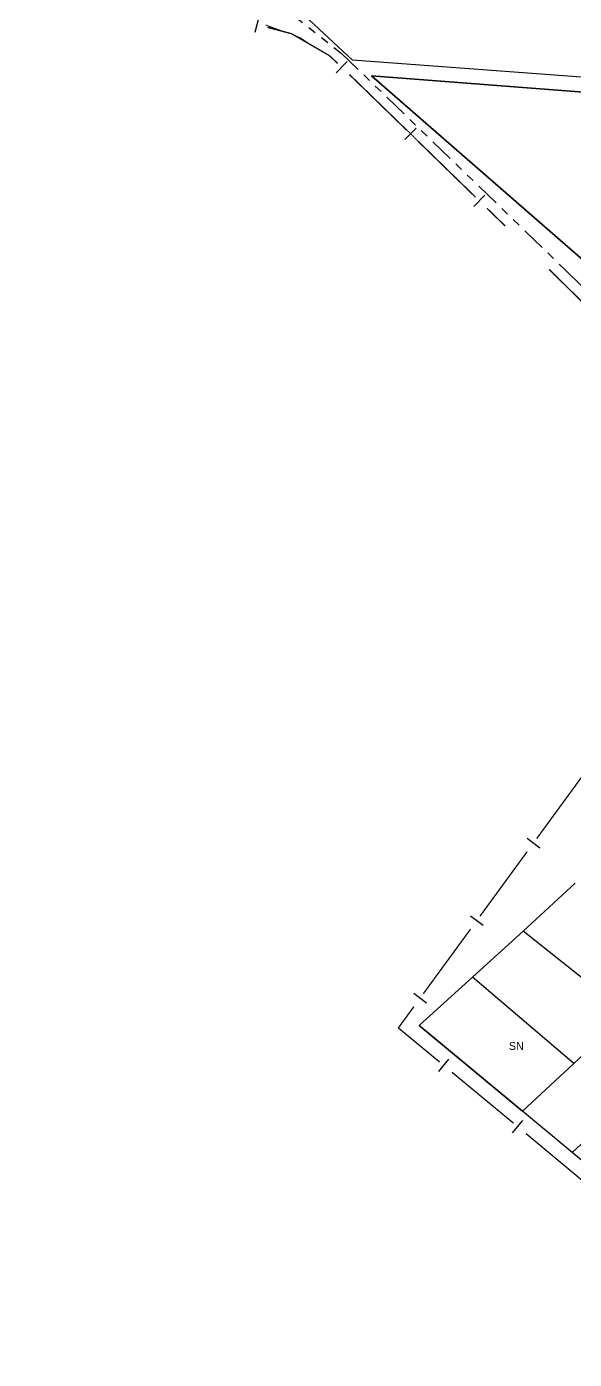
# Model space of a CAD drawing. Extents: x 207981 to 210201, y 4876477 to 4878908.
# Drawn here: x 208441.8 to 208544.4, y 4877170.1 to 4877420 of the extents above; entities that cross this region are included whole.
import ezdxf
from ezdxf.enums import TextEntityAlignment as Align

# ---------------------------------------------------------------- set-up
doc = ezdxf.new("R2010")
doc.units = 0
doc.header["$LTSCALE"] = 1.5
doc.header["$MEASUREMENT"] = 0
doc.linetypes.add('TRACO_25', pattern=[8, 3, -1, 1, -1, 1, -1])
for name, color, linetype in [('CD_MALHA_LOTES', 7, 'CONTINUOUS'), ('LM-LIM-SETORES-BAIRROS', 250, 'CONTINUOUS'), ('RU-QUADRA', 210, 'CONTINUOUS'), ('SV-EIXO-RUA-N-PAV', 6, 'CONTINUOUS'), ('SV-RUA-NAO-PAV', 7, 'CONTINUOUS'), ('Th_NmrPort', 1, 'CONTINUOUS')]:
    doc.layers.add(name, color=color, linetype=linetype)

msp = doc.modelspace()

# ---------------------------------------------------------------- linework, layer by layer
at = {"layer": 'CD_MALHA_LOTES', "linetype": 'Continuous', "flags": 128}
for points in [[(208502.85, 4877413.7), (208441.76, 4877470.66)], [(208605.53, 4877406.05), (208502.85, 4877413.7)], [(208598.1, 4877403.72), (208506.41, 4877410.77)], [(208506.41, 4877410.77), (208588.28, 4877339.49)], [(208534.84, 4877250.43), (208544.58, 4877259.42)], [(208525.35, 4877241.81), (208534.84, 4877250.43)], [(208554.32, 4877234.88), (208534.84, 4877250.43)], [(208525.35, 4877241.81), (208515.36, 4877232.7)], [(208544.33, 4877225.58), (208525.35, 4877241.81)], [(208544.33, 4877225.58), (208554.32, 4877234.88)], [(208515.36, 4877232.7), (208534.71, 4877216.65)], [(208544.01, 4877208.91), (208563.62, 4877227.08)], [(208534.71, 4877216.65), (208544.33, 4877225.58)], [(208544.01, 4877208.91), (208534.71, 4877216.65)], [(208554, 4877200.67), (208544.01, 4877208.91)]]:
    msp.add_lwpolyline(points, dxfattribs=at)
at = {"layer": 'LM-LIM-SETORES-BAIRROS'}
for points in [[(208484.595849, 4877418.923426), (208485.368838, 4877421.822131)], [(208499.760558, 4877411.303335), (208501.826083, 4877413.479021)], [(208512.679564, 4877398.796101), (208514.771562, 4877400.946344)], [(208525.581025, 4877386.244116), (208527.673022, 4877388.394359)], [(208535.568326, 4877267.83059), (208537.9905, 4877266.06054)], [(208524.948028, 4877253.29755), (208527.370201, 4877251.5275)], [(208514.327729, 4877238.76451), (208516.749903, 4877236.99446)], [(208519.001975, 4877224.070664), (208520.913846, 4877226.382535)], [(208532.865112, 4877212.598524), (208534.785665, 4877214.903188)]]:
    msp.add_lwpolyline(points, dxfattribs=at)
at = {"layer": 'LM-LIM-SETORES-BAIRROS', "const_width": 0.25}
for points in [[(208486.914813, 4877419.857453), (208490.779753, 4877418.826802)], [(208490.779753, 4877418.826802), (208491.435139, 4877418.652033)], [(208491.435139, 4877418.652033), (208497.771541, 4877414.98359)], [(208497.771541, 4877414.98359), (208498.517631, 4877414.551643)], [(208498.517631, 4877414.551643), (208500.068092, 4877413.079686)], [(208502.243778, 4877411.014162), (208502.969006, 4877410.325653)], [(208502.969006, 4877410.325653), (208503.425673, 4877409.892109)], [(208503.425673, 4877409.892109), (208513.008815, 4877400.568555)], [(208515.159059, 4877398.476558), (208525.910276, 4877388.01657)], [(208528.060519, 4877385.924573), (208530.92751, 4877383.135243)], [(208530.92751, 4877383.135243), (208531.46956, 4877382.607876)], [(208539.711381, 4877374.4745), (208550.391217, 4877363.941642)], [(208546.219679, 4877279.863823), (208537.36943, 4877267.752956)], [(208535.59938, 4877265.330783), (208526.749131, 4877253.219916)], [(208524.979081, 4877250.797743), (208516.128833, 4877238.686876)], [(208514.358783, 4877236.264702), (208511.998717, 4877233.035138)], [(208511.998717, 4877233.035138), (208511.440072, 4877232.270677)], [(208511.440072, 4877232.270677), (208519.187287, 4877225.86389)], [(208521.499158, 4877223.952019), (208532.287893, 4877215.029957)], [(208532.287893, 4877215.029957), (208532.625419, 4877214.75083)], [(208532.625419, 4877214.75083), (208533.057167, 4877214.39104)], [(208535.361831, 4877212.470487), (208546.88515, 4877202.867721)]]:
    msp.add_lwpolyline(points, dxfattribs=at)
at = {"layer": 'RU-QUADRA', "linetype": 'Continuous', "flags": 128}
for points in [[(208753.05, 4877285.52), (208744.35, 4877292.27), (208706.35, 4877322.48), (208699.68, 4877327.82), (208690.15, 4877335.46), (208682.22, 4877341.81), (208678.46, 4877344.82), (208668.23, 4877353.02), (208659.18, 4877360.27), (208653.21, 4877365.05), (208642.34, 4877374.34), (208627.35, 4877387.24), (208614.15, 4877398.41), (208605.53, 4877406.05), (208502.85, 4877413.7), (208441.76, 4877470.66)], [(208554, 4877200.67), (208544.01, 4877208.91), (208534.71, 4877216.65), (208515.36, 4877232.7), (208525.35, 4877241.81), (208534.84, 4877250.43), (208544.58, 4877259.42)]]:
    msp.add_lwpolyline(points, dxfattribs=at)
msp.add_lwpolyline([(208640.16, 4877365.43), (208599.61, 4877330.17), (208588.28, 4877339.49), (208506.41, 4877410.77), (208598.1, 4877403.72), (208630.02, 4877374.66)], close=True, dxfattribs=at)
at = {"layer": 'SV-EIXO-RUA-N-PAV', "const_width": 0.18}
for points in [[(208486.568533, 4877420.287119), (208489.702285, 4877419.142094)], [(208489.702285, 4877419.142094), (208489.985588, 4877419.03858)], [(208492.105184, 4877418.264112), (208492.99497, 4877417.938998)], [(208492.99497, 4877417.938998), (208494.697847, 4877416.792831)], [(208494.697847, 4877416.792831), (208495.013732, 4877416.580216)], [(208510.061617, 4877403.43592), (208512.952184, 4877400.671029)], [(208512.952184, 4877400.671029), (208513.633721, 4877400.019125)], [(208513.633721, 4877400.019125), (208516.517636, 4877397.165824)], [(208516.517636, 4877397.165824), (208517.188018, 4877396.502559)]]:
    msp.add_lwpolyline(points, dxfattribs=at)
at = {"layer": 'SV-RUA-NAO-PAV', "linetype": 'TRACO_25'}
msp.add_polyline3d([(208489.951804, 4877423.539034, 3.536375), (208500.646516, 4877415.098751, 3.511387), (208542.680789, 4877374.429569, 3.711287), (208582.070048, 4877335.440926, 3.936174), (208585.018711, 4877332.773456, 4.610834), (208594.416723, 4877323.049601, 4.028788), (208607.088959, 4877311.174281, 4.377327), (208637.68137, 4877286.894898, 5.422946), (208656.393693, 4877271.520486, 6.593043), (208696.442403, 4877241.434249, 9.306673), (208718.967557, 4877225.962213, 9.953961), (208737.673975, 4877209.159704, 10.626145), (208789.076615, 4877170.136172, 10.99958)], dxfattribs=at)

# ---------------------------------------------------------------- texts
at = {"layer": 'Th_NmrPort', "color": 1}
msp.add_text('SN', height=1.5, dxfattribs=at).set_placement((208532.158155, 4877228.893538), align=Align.MIDDLE_LEFT)

doc.saveas('drawing.dxf')
